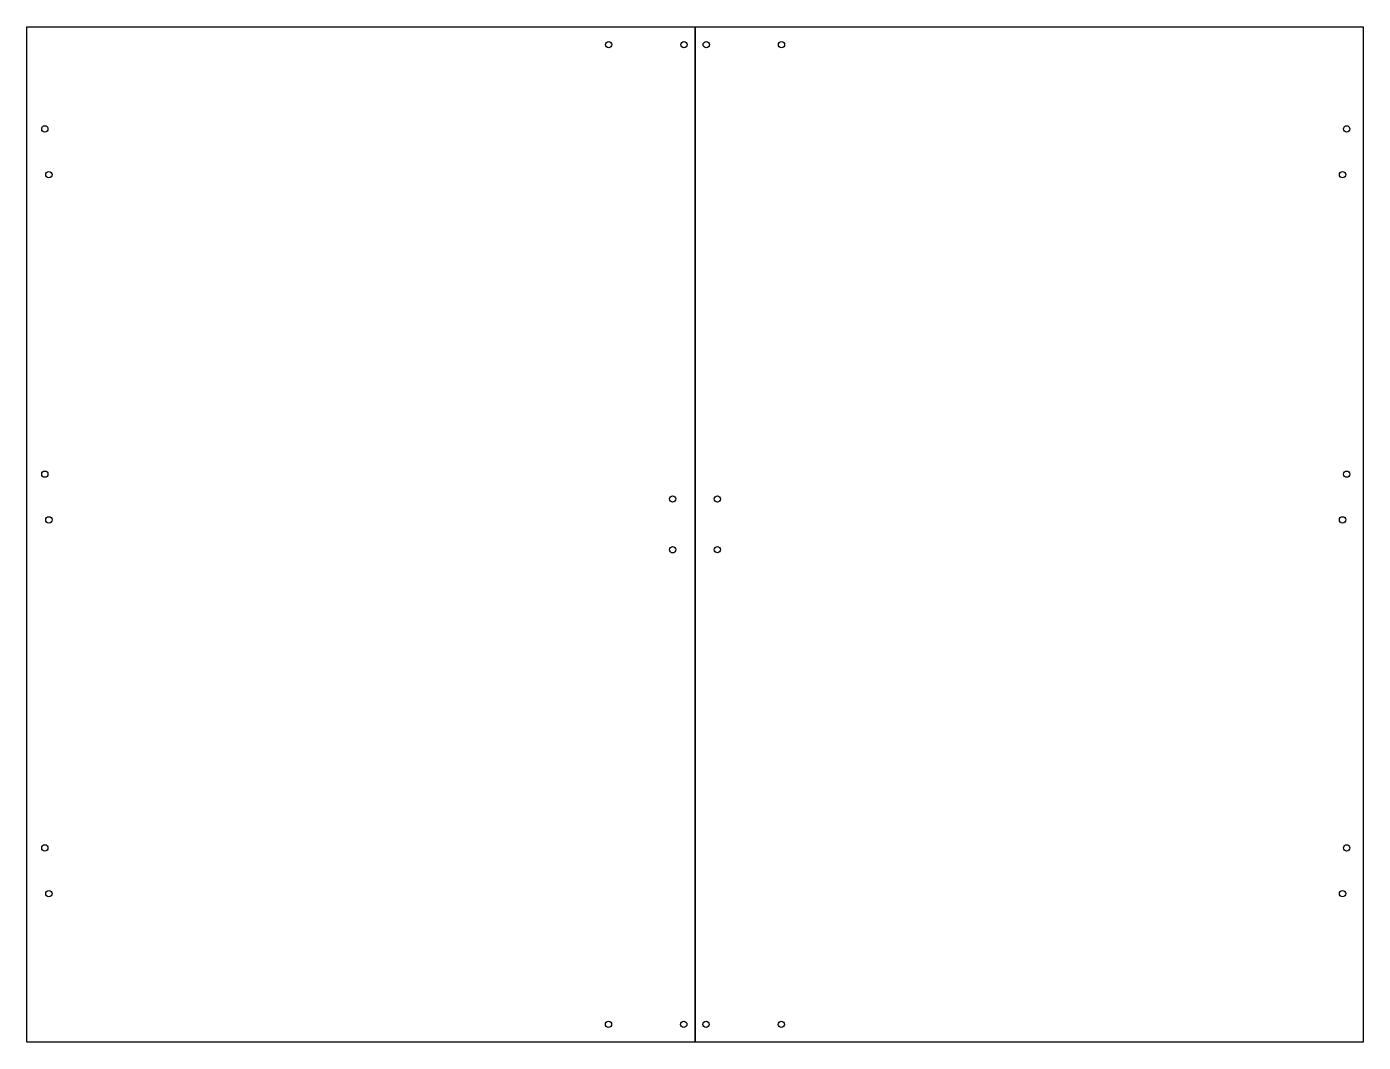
# Model space of a CAD drawing. Header units: millimetres. Extents: x -494 to 165, y -250 to 250.
import ezdxf

# ---------------------------------------------------------------- set-up
doc = ezdxf.new("R2010")
doc.units = ezdxf.units.MM
doc.layers.get('0').update_dxf_attribs({"linetype": 'CONTINUOUS'})

msp = doc.modelspace()

# ---------------------------------------------------------------- linework, layer by layer
for points in [[(-164.5, 250), (-164.5, -250), (-493.5, -250), (-493.5, 250)], [(-164.5, -250), (-164.5, 250), (164.5, 250), (164.5, -250)]]:
    msp.add_lwpolyline(points, close=True)
for centre in [(-206.97, 241.2), (-169.92, 241.2), (-158.97, 241.2), (-121.92, 241.2), (-484.59, 199.7), (156.3, 199.7), (-482.59, 177.2), (154.3, 177.2), (-484.59, 29.7), (156.3, 29.7), (-175.5, 17.48), (-153.5, 17.52), (-482.59, 7.2), (154.3, 7.2), (-175.5, -7.52), (-153.5, -7.48), (-484.59, -154.3), (156.3, -154.3), (-482.59, -176.8), (154.3, -176.8), (-207.08, -241.2), (-170.03, -241.2), (-159.08, -241.2), (-122.03, -241.2)]:
    msp.add_circle(centre, 1.55)

doc.saveas('drawing.dxf')
